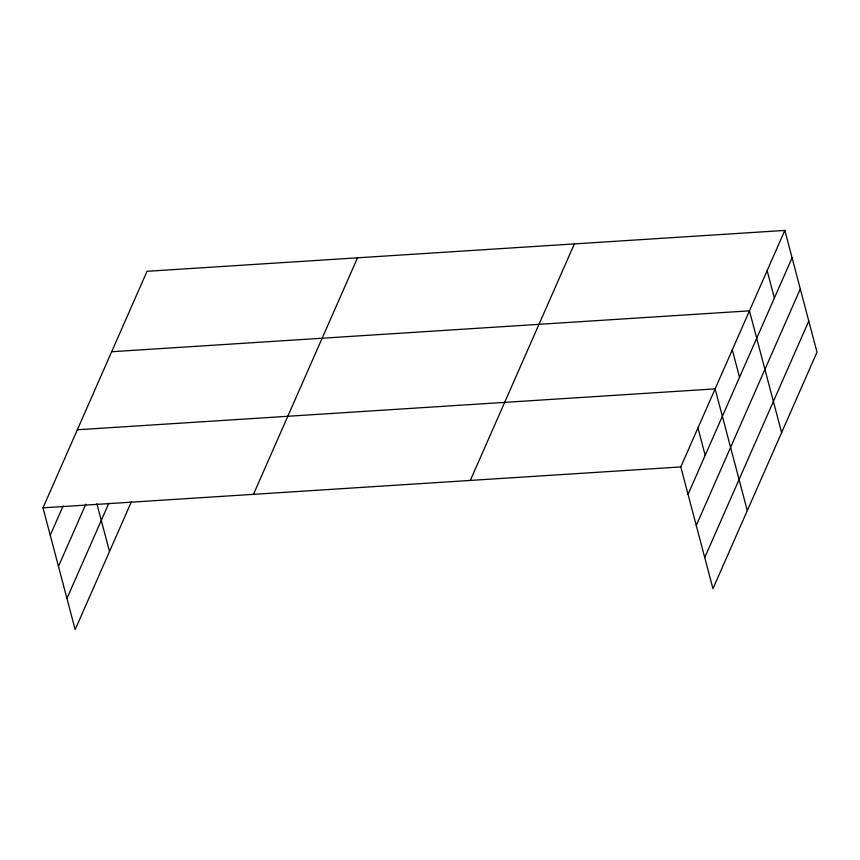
<?xml version="1.0" encoding="UTF-8"?>
<svg xmlns="http://www.w3.org/2000/svg" width="860" height="860" viewBox="0 0 860 860"><rect width="100%" height="100%" fill="white"/><g stroke="black" fill="none" stroke-linecap="round" stroke-linejoin="round"><path stroke-width="1.29" d="M131.494 501.531L75.164 629.584L43 507.83L147.038 271.308L784.836 230.415L817 352.17L712.962 588.692L680.797 466.937L784.836 230.415M50.245 535.242L63.113 505.97M58.469 566.375L85.828 504.175M66.94 598.452L108.79 503.326M253.474 494.328L357.513 257.817M470.323 480.428L574.362 243.907M688.032 494.349L792.071 257.828M696.256 525.481L800.294 288.96M704.738 557.559L808.776 321.038M111.66 351.729L749.458 310.836L781.622 432.591M77.335 429.774L715.122 388.881L747.297 510.636M43 507.83L680.797 466.937M767.141 270.631L774.387 298.044M732.29 349.859L739.536 377.271M697.954 427.914L705.2 455.327M96.868 503.723L109.499 551.529"/></g></svg>
